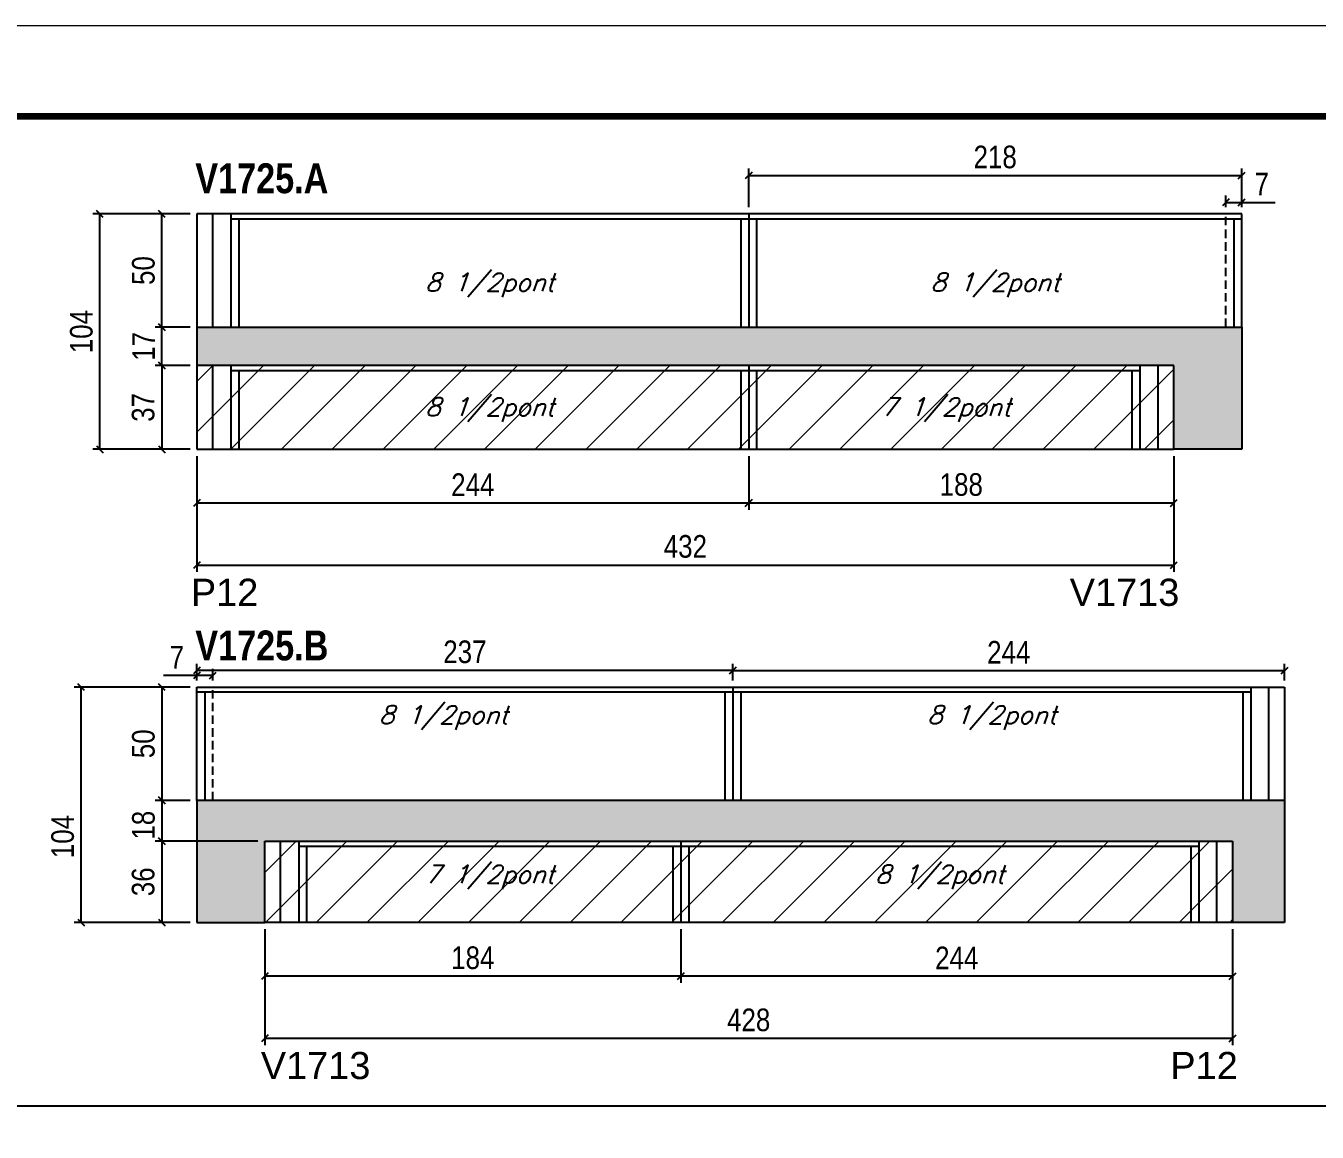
# Model space of a CAD drawing. Extents: x 3309 to 10008, y -2522 to 14608.
# Drawn here: x 3715 to 4286, y 8376 to 8865 of the extents above; entities that cross this region are included whole.
import ezdxf

# ---------------------------------------------------------------- set-up
doc = ezdxf.new("R2010")
doc.units = 0
doc.linetypes.add('DASHED', pattern=[0.75, 0.5, -0.25])
doc.linetypes.add('HIDDEN', pattern=[0.375, 0.25, -0.125])
for name, color, linetype in [('5', 5, 'Continuous'), ('COTA', 241, 'Continuous'), ('NOMENCLATURA', 7, 'Continuous'), ('Painéis', 200, 'Continuous'), ('SARR_2.2x7', 40, 'Continuous'), ('SARR_3.5x7', 81, 'Continuous'), ('texto', 7, 'Continuous')]:
    doc.layers.add(name, color=color, linetype=linetype)
for name, color, linetype, lineweight in [('Folhas', 255, 'Continuous', 9), ('Hachura', 251, 'Continuous', 9), ('SARRAFO DE PRESSAO', 251, 'DASHED', 9)]:
    doc.layers.add(name, color=color, linetype=linetype, lineweight=lineweight)
doc.styles.add('COTA TECNICA', font='techl___.ttf', dxfattribs={"height": 10})
doc.styles.add('Romans', font='romans.shx')
doc.styles.get("Standard").update_dxf_attribs({"font": 'arial.ttf'})
doc.styles.add('TECNICA', font='techb___.ttf', dxfattribs={"height": 10})
doc.dimstyles.new('PAINEL', dxfattribs={"dimtxt": 10, "dimasz": 3, "dimexe": 3, "dimexo": 3, "dimgap": 3, "dimtad": 1, "dimdec": 1, "dimzin": 12, "dimdsep": 46, "dimtxsty": 'COTA TECNICA', "dimblk1": 'OBLIQUE', "dimblk2": 'OBLIQUE', "dimsah": 1, "dimcen": 0.9, "dimclrd": 4, "dimclre": 4, "dimclrt": 240, "dimadec": 1, "dimazin": 3, "dimtfac": 1, "dimtdec": 1, "dimtmove": 0, "dimatfit": 3, "dimfxl": 1, "dimtolj": 1, "dimtzin": 12, "dimarcsym": 0})

# ---------------------------------------------------------------- blocks, each defined once
blk = doc.blocks.new('9999999999')
at = {"layer": 'Folhas'}
blk.add_lwpolyline([(98138.98, 34190.21), (99623.98, 34190.21), (99623.98, 35240.21), (98138.98, 35240.21)], close=True, dxfattribs=at)
at = {"layer": 'Folhas', "color": 30, "const_width": 3}
blk.add_lwpolyline([(98213.98, 34230.21), (99583.98, 34230.21), (99583.98, 35200.21), (98213.98, 35200.21)], close=True, dxfattribs=at)
blk = doc.blocks.new('_Oblique')
at = {"color": 0, "linetype": 'ByBlock', "lineweight": -2}
blk.add_line((-0.5, -0.5), (0.5, 0.5), dxfattribs=at)
blk = doc.blocks.new('*D3164')
at = {"layer": 'COTA', "color": 4, "lineweight": -2, "transparency": 16777216}
for p, q in [((3791.1, 8674.83), (3791.1, 8623.63)), ((4223.1, 8674.83), (4223.1, 8623.63)), ((3791.1, 8626.63), (4223.1, 8626.63))]:
    blk.add_line(p, q, dxfattribs=at)
at = {"layer": 'Defpoints', "color": 0, "transparency": 16777216}
for p in [(3791.1, 8677.83), (4223.1, 8677.83), (4223.1, 8626.63)]:
    blk.add_point(p, dxfattribs=at)
at = {"layer": 'COTA', "color": 4, "lineweight": -2, "transparency": 16777216, "xscale": 3, "yscale": 3, "zscale": 3, "rotation": 180}
blk.add_blockref('_Oblique', (3791.1, 8626.63), dxfattribs=at)
at = {"layer": 'COTA', "color": 4, "lineweight": -2, "transparency": 16777216, "xscale": 3, "yscale": 3, "zscale": 3}
blk.add_blockref('_Oblique', (4223.1, 8626.63), dxfattribs=at)
at = {"layer": 'COTA', "color": 240, "transparency": 16777216, "insert": (4007.1, 8634.85), "char_height": 10, "attachment_point": 5, "style": 'COTA TECNICA'}
blk.add_mtext('\\A1;432', dxfattribs=at)
blk = doc.blocks.new('*D3165')
at = {"layer": 'COTA', "color": 4, "lineweight": -2, "transparency": 16777216}
for p, q in [((3791.1, 8674.83), (3791.1, 8651.11)), ((4035.1, 8674.83), (4035.1, 8651.11)), ((3791.1, 8654.11), (4035.1, 8654.11))]:
    blk.add_line(p, q, dxfattribs=at)
at = {"layer": 'Defpoints', "color": 0, "transparency": 16777216}
for p in [(3791.1, 8677.83), (4035.1, 8677.83), (4035.1, 8654.11)]:
    blk.add_point(p, dxfattribs=at)
at = {"layer": 'COTA', "color": 4, "lineweight": -2, "transparency": 16777216, "xscale": 3, "yscale": 3, "zscale": 3, "rotation": 180}
blk.add_blockref('_Oblique', (3791.1, 8654.11), dxfattribs=at)
at = {"layer": 'COTA', "color": 4, "lineweight": -2, "transparency": 16777216, "xscale": 3, "yscale": 3, "zscale": 3}
blk.add_blockref('_Oblique', (4035.1, 8654.11), dxfattribs=at)
at = {"layer": 'COTA', "color": 240, "transparency": 16777216, "insert": (3913.1, 8662.18), "char_height": 10, "attachment_point": 5, "style": 'COTA TECNICA'}
blk.add_mtext('\\A1;244', dxfattribs=at)
blk = doc.blocks.new('*D3166')
at = {"layer": 'COTA', "color": 4, "lineweight": -2, "transparency": 16777216}
for p, q in [((4035.1, 8674.83), (4035.1, 8651.11)), ((4223.1, 8674.83), (4223.1, 8651.11)), ((4035.1, 8654.11), (4223.1, 8654.11))]:
    blk.add_line(p, q, dxfattribs=at)
at = {"layer": 'Defpoints', "color": 0, "transparency": 16777216}
for p in [(4035.1, 8677.83), (4223.1, 8677.83), (4223.1, 8654.11)]:
    blk.add_point(p, dxfattribs=at)
at = {"layer": 'COTA', "color": 4, "lineweight": -2, "transparency": 16777216, "xscale": 3, "yscale": 3, "zscale": 3, "rotation": 180}
blk.add_blockref('_Oblique', (4035.1, 8654.11), dxfattribs=at)
at = {"layer": 'COTA', "color": 4, "lineweight": -2, "transparency": 16777216, "xscale": 3, "yscale": 3, "zscale": 3}
blk.add_blockref('_Oblique', (4223.1, 8654.11), dxfattribs=at)
at = {"layer": 'COTA', "color": 240, "transparency": 16777216, "insert": (4129.1, 8662.2), "char_height": 10, "attachment_point": 5, "style": 'COTA TECNICA'}
blk.add_mtext('\\A1;188', dxfattribs=at)
blk = doc.blocks.new('*D3167')
at = {"layer": 'COTA', "color": 4, "lineweight": -2, "transparency": 16777216}
for p, q in [((4035.1, 8784.83), (4035.1, 8801.87)), ((4253.1, 8784.83), (4253.1, 8801.87)), ((4035.1, 8798.87), (4253.1, 8798.87))]:
    blk.add_line(p, q, dxfattribs=at)
at = {"layer": 'Defpoints', "color": 0, "transparency": 16777216}
for p in [(4253.1, 8798.87), (4035.1, 8781.83), (4253.1, 8781.83)]:
    blk.add_point(p, dxfattribs=at)
at = {"layer": 'COTA', "color": 4, "lineweight": -2, "transparency": 16777216, "xscale": 3, "yscale": 3, "zscale": 3, "rotation": 180}
blk.add_blockref('_Oblique', (4035.1, 8798.87), dxfattribs=at)
at = {"layer": 'COTA', "color": 4, "lineweight": -2, "transparency": 16777216, "xscale": 3, "yscale": 3, "zscale": 3}
blk.add_blockref('_Oblique', (4253.1, 8798.87), dxfattribs=at)
at = {"layer": 'COTA', "color": 240, "transparency": 16777216, "insert": (4144.1, 8806.97), "char_height": 10, "attachment_point": 5, "style": 'COTA TECNICA'}
blk.add_mtext('\\A1;218', dxfattribs=at)
blk = doc.blocks.new('*D3168')
at = {"layer": 'COTA', "color": 4, "lineweight": -2, "transparency": 16777216}
for p, q in [((4246.1, 8784.83), (4246.1, 8789.96)), ((4253.1, 8784.83), (4253.1, 8789.96)), ((4246.1, 8786.96), (4253.1, 8786.96)), ((4253.1, 8786.96), (4267.84, 8786.96))]:
    blk.add_line(p, q, dxfattribs=at)
at = {"layer": 'Defpoints', "color": 0, "transparency": 16777216}
for p in [(4253.1, 8786.96), (4246.1, 8781.83), (4253.1, 8781.83)]:
    blk.add_point(p, dxfattribs=at)
at = {"layer": 'COTA', "color": 4, "lineweight": -2, "transparency": 16777216, "xscale": 3, "yscale": 3, "zscale": 3, "rotation": 180}
blk.add_blockref('_Oblique', (4246.1, 8786.96), dxfattribs=at)
at = {"layer": 'COTA', "color": 4, "lineweight": -2, "transparency": 16777216, "xscale": 3, "yscale": 3, "zscale": 3}
blk.add_blockref('_Oblique', (4253.1, 8786.96), dxfattribs=at)
at = {"layer": 'COTA', "color": 240, "transparency": 16777216, "insert": (4261.97, 8795.03), "char_height": 10, "attachment_point": 5, "style": 'COTA TECNICA'}
blk.add_mtext('\\A1;7', dxfattribs=at)
blk = doc.blocks.new('*D3169')
at = {"layer": 'COTA', "color": 4, "lineweight": -2, "transparency": 16777216}
for p, q in [((3788.1, 8714.83), (3772.59, 8714.83)), ((3775.59, 8714.83), (3775.59, 8677.83)), ((3788.1, 8677.83), (3772.59, 8677.83))]:
    blk.add_line(p, q, dxfattribs=at)
at = {"layer": 'Defpoints', "color": 0, "transparency": 16777216}
for p in [(3791.1, 8714.83), (3775.59, 8677.83), (3791.1, 8677.83)]:
    blk.add_point(p, dxfattribs=at)
at = {"layer": 'COTA', "color": 4, "lineweight": -2, "transparency": 16777216, "xscale": 3, "yscale": 3, "zscale": 3}
for p, rotation in [((3775.59, 8714.83), 90), ((3775.59, 8677.83), 270)]:
    blk.add_blockref('_Oblique', p, dxfattribs=dict(at, rotation=rotation))
at = {"layer": 'COTA', "color": 240, "transparency": 16777216, "insert": (3767.37, 8696.33), "char_height": 10, "attachment_point": 5, "rotation": 90, "style": 'COTA TECNICA'}
blk.add_mtext('\\A1;37', dxfattribs=at)
blk = doc.blocks.new('*D3170')
at = {"layer": 'COTA', "color": 4, "lineweight": -2, "transparency": 16777216}
for p, q in [((3788.1, 8731.83), (3772.59, 8731.83)), ((3775.59, 8714.83), (3775.59, 8731.83)), ((3788.1, 8714.83), (3772.59, 8714.83))]:
    blk.add_line(p, q, dxfattribs=at)
at = {"layer": 'Defpoints', "color": 0, "transparency": 16777216}
for p in [(3775.59, 8731.83), (3791.1, 8731.83), (3791.1, 8714.83)]:
    blk.add_point(p, dxfattribs=at)
at = {"layer": 'COTA', "color": 4, "lineweight": -2, "transparency": 16777216, "xscale": 3, "yscale": 3, "zscale": 3}
for p, rotation in [((3775.59, 8731.83), 90), ((3775.59, 8714.83), 270)]:
    blk.add_blockref('_Oblique', p, dxfattribs=dict(at, rotation=rotation))
at = {"layer": 'COTA', "color": 240, "transparency": 16777216, "insert": (3767.52, 8723.33), "char_height": 10, "attachment_point": 5, "rotation": 90, "style": 'COTA TECNICA'}
blk.add_mtext('\\A1;17', dxfattribs=at)
blk = doc.blocks.new('*D3171')
at = {"layer": 'COTA', "color": 4, "lineweight": -2, "transparency": 16777216}
for p, q in [((3788.1, 8781.83), (3772.59, 8781.83)), ((3775.59, 8731.83), (3775.59, 8781.83)), ((3788.1, 8731.83), (3772.59, 8731.83))]:
    blk.add_line(p, q, dxfattribs=at)
at = {"layer": 'Defpoints', "color": 0, "transparency": 16777216}
for p in [(3775.59, 8781.83), (3791.1, 8781.83), (3791.1, 8731.83)]:
    blk.add_point(p, dxfattribs=at)
at = {"layer": 'COTA', "color": 4, "lineweight": -2, "transparency": 16777216, "xscale": 3, "yscale": 3, "zscale": 3}
for p, rotation in [((3775.59, 8781.83), 90), ((3775.59, 8731.83), 270)]:
    blk.add_blockref('_Oblique', p, dxfattribs=dict(at, rotation=rotation))
at = {"layer": 'COTA', "color": 240, "transparency": 16777216, "insert": (3767.48, 8756.83), "char_height": 10, "attachment_point": 5, "rotation": 90, "style": 'COTA TECNICA'}
blk.add_mtext('\\A1;50', dxfattribs=at)
blk = doc.blocks.new('*D3172')
at = {"layer": 'COTA', "color": 4, "lineweight": -2, "transparency": 16777216}
for p, q in [((3788.1, 8781.83), (3745.14, 8781.83)), ((3748.14, 8677.83), (3748.14, 8781.83)), ((3788.1, 8677.83), (3745.14, 8677.83))]:
    blk.add_line(p, q, dxfattribs=at)
at = {"layer": 'Defpoints', "color": 0, "transparency": 16777216}
for p in [(3748.14, 8781.83), (3791.1, 8781.83), (3791.1, 8677.83)]:
    blk.add_point(p, dxfattribs=at)
at = {"layer": 'COTA', "color": 4, "lineweight": -2, "transparency": 16777216, "xscale": 3, "yscale": 3, "zscale": 3}
for p, rotation in [((3748.14, 8781.83), 90), ((3748.14, 8677.83), 270)]:
    blk.add_blockref('_Oblique', p, dxfattribs=dict(at, rotation=rotation))
at = {"layer": 'COTA', "color": 240, "transparency": 16777216, "insert": (3740.04, 8729.83), "char_height": 10, "attachment_point": 5, "rotation": 90, "style": 'COTA TECNICA'}
blk.add_mtext('\\A1;104', dxfattribs=at)
blk = doc.blocks.new('*D3173')
at = {"layer": 'COTA', "color": 4, "lineweight": -2, "transparency": 16777216}
for p, q in [((3821.1, 8465.67), (3821.1, 8414.47)), ((4249.1, 8465.67), (4249.1, 8414.47)), ((4249.1, 8417.47), (3821.1, 8417.47))]:
    blk.add_line(p, q, dxfattribs=at)
at = {"layer": 'Defpoints', "color": 0, "transparency": 16777216}
for p in [(3821.1, 8468.67), (4249.1, 8468.67), (3821.1, 8417.47)]:
    blk.add_point(p, dxfattribs=at)
at = {"layer": 'COTA', "color": 4, "lineweight": -2, "transparency": 16777216, "xscale": 3, "yscale": 3, "zscale": 3, "rotation": 180}
blk.add_blockref('_Oblique', (3821.1, 8417.47), dxfattribs=at)
at = {"layer": 'COTA', "color": 4, "lineweight": -2, "transparency": 16777216, "xscale": 3, "yscale": 3, "zscale": 3}
blk.add_blockref('_Oblique', (4249.1, 8417.47), dxfattribs=at)
at = {"layer": 'COTA', "color": 240, "transparency": 16777216, "insert": (4035.1, 8425.57), "char_height": 10, "attachment_point": 5, "style": 'COTA TECNICA'}
blk.add_mtext('\\A1;428', dxfattribs=at)
blk = doc.blocks.new('*D3174')
at = {"layer": 'COTA', "color": 4, "lineweight": -2, "transparency": 16777216}
for p, q in [((4005.1, 8465.67), (4005.1, 8441.95)), ((4249.1, 8465.67), (4249.1, 8441.95)), ((4249.1, 8444.95), (4005.1, 8444.95))]:
    blk.add_line(p, q, dxfattribs=at)
at = {"layer": 'Defpoints', "color": 0, "transparency": 16777216}
for p in [(4005.1, 8468.67), (4249.1, 8468.67), (4005.1, 8444.95)]:
    blk.add_point(p, dxfattribs=at)
at = {"layer": 'COTA', "color": 4, "lineweight": -2, "transparency": 16777216, "xscale": 3, "yscale": 3, "zscale": 3, "rotation": 180}
blk.add_blockref('_Oblique', (4005.1, 8444.95), dxfattribs=at)
at = {"layer": 'COTA', "color": 4, "lineweight": -2, "transparency": 16777216, "xscale": 3, "yscale": 3, "zscale": 3}
blk.add_blockref('_Oblique', (4249.1, 8444.95), dxfattribs=at)
at = {"layer": 'COTA', "color": 240, "transparency": 16777216, "insert": (4127.1, 8453.02), "char_height": 10, "attachment_point": 5, "style": 'COTA TECNICA'}
blk.add_mtext('\\A1;244', dxfattribs=at)
blk = doc.blocks.new('*D3175')
at = {"layer": 'COTA', "color": 4, "lineweight": -2, "transparency": 16777216}
for p, q in [((3821.1, 8465.67), (3821.1, 8441.95)), ((4005.1, 8465.67), (4005.1, 8441.95)), ((4005.1, 8444.95), (3821.1, 8444.95))]:
    blk.add_line(p, q, dxfattribs=at)
at = {"layer": 'Defpoints', "color": 0, "transparency": 16777216}
for p in [(3821.1, 8468.67), (4005.1, 8468.67), (3821.1, 8444.95)]:
    blk.add_point(p, dxfattribs=at)
at = {"layer": 'COTA', "color": 4, "lineweight": -2, "transparency": 16777216, "xscale": 3, "yscale": 3, "zscale": 3, "rotation": 180}
blk.add_blockref('_Oblique', (3821.1, 8444.95), dxfattribs=at)
at = {"layer": 'COTA', "color": 4, "lineweight": -2, "transparency": 16777216, "xscale": 3, "yscale": 3, "zscale": 3}
blk.add_blockref('_Oblique', (4005.1, 8444.95), dxfattribs=at)
at = {"layer": 'COTA', "color": 240, "transparency": 16777216, "insert": (3913.1, 8453.04), "char_height": 10, "attachment_point": 5, "style": 'COTA TECNICA'}
blk.add_mtext('\\A1;184', dxfattribs=at)
blk = doc.blocks.new('*D3176')
at = {"layer": 'COTA', "color": 4, "lineweight": -2, "transparency": 16777216}
for p, q in [((3791.1, 8575.67), (3791.1, 8583.04)), ((4028.1, 8575.67), (4028.1, 8583.04)), ((4028.1, 8580.04), (3791.1, 8580.04))]:
    blk.add_line(p, q, dxfattribs=at)
at = {"layer": 'Defpoints', "color": 0, "transparency": 16777216}
for p in [(3791.1, 8580.04), (3791.1, 8572.67), (4028.1, 8572.67)]:
    blk.add_point(p, dxfattribs=at)
at = {"layer": 'COTA', "color": 4, "lineweight": -2, "transparency": 16777216, "xscale": 3, "yscale": 3, "zscale": 3, "rotation": 180}
blk.add_blockref('_Oblique', (3791.1, 8580.04), dxfattribs=at)
at = {"layer": 'COTA', "color": 4, "lineweight": -2, "transparency": 16777216, "xscale": 3, "yscale": 3, "zscale": 3}
blk.add_blockref('_Oblique', (4028.1, 8580.04), dxfattribs=at)
at = {"layer": 'COTA', "color": 240, "transparency": 16777216, "insert": (3909.6, 8588.26), "char_height": 10, "attachment_point": 5, "style": 'COTA TECNICA'}
blk.add_mtext('\\A1;237', dxfattribs=at)
blk = doc.blocks.new('*D3177')
at = {"layer": 'COTA', "color": 4, "lineweight": -2, "transparency": 16777216}
for p, q in [((3791.1, 8577.8), (3776.37, 8577.8)), ((3791.1, 8575.67), (3791.1, 8580.8)), ((3798.1, 8577.8), (3791.1, 8577.8)), ((3798.1, 8575.67), (3798.1, 8580.8))]:
    blk.add_line(p, q, dxfattribs=at)
at = {"layer": 'Defpoints', "color": 0, "transparency": 16777216}
for p in [(3791.1, 8577.8), (3791.1, 8572.67), (3798.1, 8572.67)]:
    blk.add_point(p, dxfattribs=at)
at = {"layer": 'COTA', "color": 4, "lineweight": -2, "transparency": 16777216, "xscale": 3, "yscale": 3, "zscale": 3, "rotation": 180}
blk.add_blockref('_Oblique', (3791.1, 8577.8), dxfattribs=at)
at = {"layer": 'COTA', "color": 4, "lineweight": -2, "transparency": 16777216, "xscale": 3, "yscale": 3, "zscale": 3}
blk.add_blockref('_Oblique', (3798.1, 8577.8), dxfattribs=at)
at = {"layer": 'COTA', "color": 240, "transparency": 16777216, "insert": (3782.24, 8585.87), "char_height": 10, "attachment_point": 5, "style": 'COTA TECNICA'}
blk.add_mtext('\\A1;7', dxfattribs=at)
blk = doc.blocks.new('*D3178')
at = {"layer": 'COTA', "color": 4, "lineweight": -2, "transparency": 16777216}
for p, q in [((4028.1, 8575.67), (4028.1, 8583.04)), ((4272.1, 8575.67), (4272.1, 8583.04)), ((4028.1, 8580.04), (4272.1, 8580.04))]:
    blk.add_line(p, q, dxfattribs=at)
at = {"layer": 'Defpoints', "color": 0, "transparency": 16777216}
for p in [(4272.1, 8580.04), (4028.1, 8572.67), (4272.1, 8572.67)]:
    blk.add_point(p, dxfattribs=at)
at = {"layer": 'COTA', "color": 4, "lineweight": -2, "transparency": 16777216, "xscale": 3, "yscale": 3, "zscale": 3, "rotation": 180}
blk.add_blockref('_Oblique', (4028.1, 8580.04), dxfattribs=at)
at = {"layer": 'COTA', "color": 4, "lineweight": -2, "transparency": 16777216, "xscale": 3, "yscale": 3, "zscale": 3}
blk.add_blockref('_Oblique', (4272.1, 8580.04), dxfattribs=at)
at = {"layer": 'COTA', "color": 240, "transparency": 16777216, "insert": (4150.1, 8588.12), "char_height": 10, "attachment_point": 5, "style": 'COTA TECNICA'}
blk.add_mtext('\\A1;244', dxfattribs=at)
blk = doc.blocks.new('*D3179')
at = {"layer": 'COTA', "color": 4, "lineweight": -2, "transparency": 16777216}
for p, q in [((3788.1, 8572.67), (3772.59, 8572.67)), ((3775.59, 8572.67), (3775.59, 8522.67)), ((3788.1, 8522.67), (3772.59, 8522.67))]:
    blk.add_line(p, q, dxfattribs=at)
at = {"layer": 'Defpoints', "color": 0, "transparency": 16777216}
for p in [(3791.1, 8572.67), (3775.59, 8522.67), (3791.1, 8522.67)]:
    blk.add_point(p, dxfattribs=at)
at = {"layer": 'COTA', "color": 4, "lineweight": -2, "transparency": 16777216, "xscale": 3, "yscale": 3, "zscale": 3}
for p, rotation in [((3775.59, 8572.67), 90), ((3775.59, 8522.67), 270)]:
    blk.add_blockref('_Oblique', p, dxfattribs=dict(at, rotation=rotation))
at = {"layer": 'COTA', "color": 240, "transparency": 16777216, "insert": (3767.48, 8547.67), "char_height": 10, "attachment_point": 5, "rotation": 90, "style": 'COTA TECNICA'}
blk.add_mtext('\\A1;50', dxfattribs=at)
blk = doc.blocks.new('*D3180')
at = {"layer": 'COTA', "color": 4, "lineweight": -2, "transparency": 16777216}
for p, q in [((3788.1, 8522.67), (3772.59, 8522.67)), ((3775.59, 8522.67), (3775.59, 8504.67)), ((3818.1, 8504.67), (3772.59, 8504.67))]:
    blk.add_line(p, q, dxfattribs=at)
at = {"layer": 'Defpoints', "color": 0, "transparency": 16777216}
for p in [(3791.1, 8522.67), (3775.59, 8504.67), (3821.1, 8504.67)]:
    blk.add_point(p, dxfattribs=at)
at = {"layer": 'COTA', "color": 4, "lineweight": -2, "transparency": 16777216, "xscale": 3, "yscale": 3, "zscale": 3}
for p, rotation in [((3775.59, 8522.67), 90), ((3775.59, 8504.67), 270)]:
    blk.add_blockref('_Oblique', p, dxfattribs=dict(at, rotation=rotation))
at = {"layer": 'COTA', "color": 240, "transparency": 16777216, "insert": (3767.5, 8511.67), "char_height": 10, "attachment_point": 5, "rotation": 90, "style": 'COTA TECNICA'}
blk.add_mtext('\\A1;18', dxfattribs=at)
blk = doc.blocks.new('*D3181')
at = {"layer": 'COTA', "color": 4, "lineweight": -2, "transparency": 16777216}
for p, q in [((3818.1, 8504.67), (3772.59, 8504.67)), ((3775.59, 8504.67), (3775.59, 8468.67)), ((3788.1, 8468.67), (3772.59, 8468.67))]:
    blk.add_line(p, q, dxfattribs=at)
at = {"layer": 'Defpoints', "color": 0, "transparency": 16777216}
for p in [(3821.1, 8504.67), (3775.59, 8468.67), (3791.1, 8468.67)]:
    blk.add_point(p, dxfattribs=at)
at = {"layer": 'COTA', "color": 4, "lineweight": -2, "transparency": 16777216, "xscale": 3, "yscale": 3, "zscale": 3}
for p, rotation in [((3775.59, 8504.67), 90), ((3775.59, 8468.67), 270)]:
    blk.add_blockref('_Oblique', p, dxfattribs=dict(at, rotation=rotation))
at = {"layer": 'COTA', "color": 240, "transparency": 16777216, "insert": (3767.37, 8486.67), "char_height": 10, "attachment_point": 5, "rotation": 90, "style": 'COTA TECNICA'}
blk.add_mtext('\\A1;36', dxfattribs=at)
blk = doc.blocks.new('*D3182')
at = {"layer": 'COTA', "color": 4, "lineweight": -2, "transparency": 16777216}
for p, q in [((3788.1, 8572.67), (3736.88, 8572.67)), ((3739.88, 8468.67), (3739.88, 8572.67)), ((3788.1, 8468.67), (3736.88, 8468.67))]:
    blk.add_line(p, q, dxfattribs=at)
at = {"layer": 'Defpoints', "color": 0, "transparency": 16777216}
for p in [(3739.88, 8572.67), (3791.1, 8572.67), (3791.1, 8468.67)]:
    blk.add_point(p, dxfattribs=at)
at = {"layer": 'COTA', "color": 4, "lineweight": -2, "transparency": 16777216, "xscale": 3, "yscale": 3, "zscale": 3}
for p, rotation in [((3739.88, 8572.67), 90), ((3739.88, 8468.67), 270)]:
    blk.add_blockref('_Oblique', p, dxfattribs=dict(at, rotation=rotation))
at = {"layer": 'COTA', "color": 240, "transparency": 16777216, "insert": (3731.78, 8506.67), "char_height": 10, "attachment_point": 5, "rotation": 90, "style": 'COTA TECNICA'}
blk.add_mtext('\\A1;104', dxfattribs=at)

msp = doc.modelspace()

# ---------------------------------------------------------------- hatches: boundary and pattern name
at = {"layer": 'COTA'}
h = msp.add_hatch(dxfattribs=at)
h.set_pattern_fill('AR-CONC', color=256, scale=0.03)
h.set_pattern_definition([(50, (0, -1.708), (5.46554, -0.4781726), [0.5715, -6.2865]), (355, (0, -1.708), (-1.0573026, 5.7317054), [0.4572, -5.0292175]), (100.451445, (0.4555, -1.748), (4.4082374, 5.2535326), [0.4857003, -5.3427073]), (46.1842, (0, -0.184), (8.132371, -1.26127), [0.85725, -9.42975]), (96.63556, (0.678, -0.289), (7.122124, 7.422784), [0.728551, -8.014068]), (351.18415, (0, -0.184), (7.122124, 7.422784), [0.685799, -7.543792]), (21, (0.762, -0.565), (4.5484317, -3.067956), [0.5715, -6.2865]), (326, (0.762, -0.565), (1.854061, 5.525639), [0.4572, -5.0292]), (71.451445, (1.141, -0.8206), (6.4024926, 2.457683), [0.4857003, -5.342698]), (37.5, (0, -1.708), (0.0926581, 2.53665117), [0, -4.96824, 0, -5.1054, 0, -5.04825]), (7.5, (0, -1.708), (2.0045899, 3.00541724), [0, -2.91084, 0, -4.85394, 0, -1.92405]), (327.5, (-1.6993, -1.708), (4.06771786, -0.1718623), [0, -1.905, 0, -5.9436, 0, -7.8867]), (317.5, (-2.4613, -1.708), (4.4438754, 0.7627947), [0, -2.4765, 0, -3.94716, 0, -5.6007])])
h.paths.add_polyline_path([(4253.1, 8731.83), (3791.1, 8731.83), (3791.1, 8714.83), (4223.1, 8714.83), (4223.1, 8677.83), (4253.1, 8677.83)])
h = msp.add_hatch(dxfattribs=at)
h.set_pattern_fill('AR-CONC', color=256, scale=0.03)
h.set_pattern_definition([(50, (-4, 10.4683), (5.46554, -0.4781726), [0.5715, -6.2865]), (355, (-4, 10.4683), (-1.0573026, 5.7317054), [0.4572, -5.0292175]), (100.451445, (-3.5445, 10.4285), (4.4082374, 5.2535326), [0.4857003, -5.3427073]), (46.1842, (-4, 11.9923), (8.132371, -1.26127), [0.85725, -9.42975]), (96.63556, (-3.322, 11.887), (7.122124, 7.422784), [0.728551, -8.014068]), (351.18415, (-4, 11.992), (7.122124, 7.422784), [0.685799, -7.543792]), (21, (-3.238, 11.6113), (4.5484317, -3.067956), [0.5715, -6.2865]), (326, (-3.238, 11.6113), (1.854061, 5.525639), [0.4572, -5.0292]), (71.451445, (-2.859, 11.3557), (6.4024926, 2.457683), [0.4857003, -5.342698]), (37.5, (-4, 10.4683), (0.0926581, 2.53665117), [0, -4.96824, 0, -5.1054, 0, -5.04825]), (7.5, (-4, 10.4683), (2.0045899, 3.00541724), [0, -2.91084, 0, -4.85394, 0, -1.92405]), (327.5, (-5.6993, 10.4683), (4.06771786, -0.1718623), [0, -1.905, 0, -5.9436, 0, -7.8867]), (317.5, (-6.4613, 10.4683), (4.4438754, 0.7627947), [0, -2.4765, 0, -3.94716, 0, -5.6007])])
h.paths.add_polyline_path([(3791.1, 8468.67), (3821.1, 8468.67), (3821.1, 8504.67), (4249.1, 8504.67), (4249.1, 8468.67), (4272.1, 8468.67), (4272.1, 8522.67), (3791.1, 8522.67)])
at = {"layer": 'Hachura', "linetype": 'ByBlock'}
h = msp.add_hatch(dxfattribs=at)
h.set_pattern_fill('ANSI31', color=256, scale=5)
h.paths.add_polyline_path([(4035.1, 8677.83), (4035.1, 8714.83), (3791.1, 8714.83), (3791.1, 8677.83)])
h.paths.add_polyline_path([(4223.1, 8677.83), (4223.1, 8714.83), (4035.1, 8714.83), (4035.1, 8677.83)])
h.paths.add_polyline_path([(3821.1, 8504.67), (3821.1, 8468.67), (4005.1, 8468.67), (4005.1, 8504.67)])
h.paths.add_polyline_path([(4249.1, 8468.67), (4249.1, 8504.67), (4005.1, 8504.67), (4005.1, 8468.67)])

# ---------------------------------------------------------------- linework, layer by layer
at = {"layer": 'COTA'}
for p, q in [((3791.1, 8731.83), (3791.1, 8714.83)), ((4253.1, 8731.83), (4253.1, 8677.83)), ((4253.1, 8677.83), (4223.1, 8677.83)), ((3791.1, 8522.67), (3791.1, 8468.67)), ((4272.1, 8522.67), (4272.1, 8468.67)), ((3791.1, 8468.67), (3821.1, 8468.67)), ((4272.1, 8468.67), (4249.1, 8468.67)), ((3384.37, 8387.61), (4754.37, 8387.61))]:
    msp.add_line(p, q, dxfattribs=at)
at = {"layer": 'Painéis', "linetype": 'ByBlock'}
for p, q in [((4253.1, 8781.83), (3791.1, 8781.83)), ((3791.1, 8781.83), (3791.1, 8731.83)), ((4035.1, 8781.83), (4035.1, 8731.83)), ((4253.1, 8731.83), (4253.1, 8781.83)), ((3791.1, 8731.83), (4253.1, 8731.83)), ((4223.1, 8714.83), (3791.1, 8714.83)), ((3791.1, 8714.83), (3791.1, 8677.83)), ((4035.1, 8714.83), (4035.1, 8677.83)), ((4223.1, 8677.83), (4223.1, 8714.83)), ((3791.1, 8677.83), (4223.1, 8677.83)), ((3791.1, 8522.67), (3791.1, 8572.67)), ((3791.1, 8572.67), (4272.1, 8572.67)), ((4028.1, 8572.67), (4028.1, 8522.67)), ((4272.1, 8572.67), (4272.1, 8522.67)), ((4272.1, 8522.67), (3791.1, 8522.67)), ((3821.1, 8468.67), (3821.1, 8504.67)), ((3821.1, 8504.67), (4249.1, 8504.67)), ((4005.1, 8504.67), (4005.1, 8468.67)), ((4249.1, 8504.67), (4249.1, 8468.67)), ((4249.1, 8468.67), (3821.1, 8468.67))]:
    msp.add_line(p, q, dxfattribs=at)
at = {"layer": 'SARR_2.2x7', "linetype": 'Continuous'}
for p, q in [((3798.1, 8731.83), (3798.1, 8781.83)), ((3806.1, 8779.63), (4035.1, 8779.63)), ((4035.1, 8779.63), (4253.1, 8779.63)), ((3798.1, 8677.83), (3798.1, 8714.83)), ((4216.1, 8677.83), (4216.1, 8714.83)), ((3806.1, 8712.63), (4035.1, 8712.63)), ((4035.1, 8712.63), (4208.1, 8712.63)), ((4265.1, 8522.67), (4265.1, 8572.67)), ((4028.1, 8570.47), (3791.1, 8570.47)), ((4257.1, 8570.47), (4028.1, 8570.47)), ((3828.1, 8468.67), (3828.1, 8504.67)), ((4242.1, 8468.67), (4242.1, 8504.67)), ((3836.1, 8502.47), (4005.1, 8502.47)), ((4005.1, 8502.47), (4234.1, 8502.47))]:
    msp.add_line(p, q, dxfattribs=at)
at = {"layer": 'SARR_2.2x7', "linetype": 'HIDDEN', "ltscale": 15}
for p, q in [((4246.1, 8731.83), (4246.1, 8781.83)), ((3798.1, 8522.67), (3798.1, 8572.67))]:
    msp.add_line(p, q, dxfattribs=at)
at = {"layer": 'SARR_3.5x7'}
for p, q in [((3806.1, 8781.83), (3806.1, 8731.83)), ((3809.6, 8779.63), (3809.6, 8731.83)), ((4031.6, 8779.63), (4031.6, 8731.83)), ((4038.6, 8779.63), (4038.6, 8731.83)), ((4249.6, 8779.63), (4249.6, 8731.83)), ((3806.1, 8714.83), (3806.1, 8677.83)), ((4208.1, 8714.83), (4208.1, 8677.83)), ((3809.6, 8712.63), (3809.6, 8677.83)), ((4031.6, 8712.63), (4031.6, 8677.83)), ((4038.6, 8712.63), (4038.6, 8677.83)), ((4204.6, 8712.63), (4204.6, 8677.83)), ((4257.1, 8572.67), (4257.1, 8522.67)), ((3794.6, 8570.47), (3794.6, 8522.67)), ((4024.6, 8570.47), (4024.6, 8522.67)), ((4031.6, 8570.47), (4031.6, 8522.67)), ((4253.6, 8570.47), (4253.6, 8522.67)), ((3836.1, 8504.67), (3836.1, 8468.67)), ((4234.1, 8504.67), (4234.1, 8468.67)), ((3839.6, 8502.47), (3839.6, 8468.67)), ((4001.6, 8502.47), (4001.6, 8468.67)), ((4008.6, 8502.47), (4008.6, 8468.67)), ((4230.6, 8502.47), (4230.6, 8468.67))]:
    msp.add_line(p, q, dxfattribs=at)

# ---------------------------------------------------------------- block references
at = {"layer": 'SARRAFO DE PRESSAO', "color": 6, "linetype": 'ByBlock'}
msp.add_blockref('9999999999', (-94829.61, -26375.22), dxfattribs=at)

# ---------------------------------------------------------------- texts
at = {"layer": '5', "linetype": 'Continuous'}
for s, rotation, p in [('P12', 0, (3788.43, 8608.62)), ('V1713', 0, (4177.07, 8608.62)), ('V1713', 360, (3819.36, 8399.46)), ('P12', 360, (4221.55, 8399.46))]:
    msp.add_text(s, height=12, rotation=rotation, dxfattribs=at).set_placement(p)
at = {"layer": 'NOMENCLATURA', "style": 'TECNICA'}
for s, p in [('V1725.A', (3790.39, 8791.01)), ('V1725.B', (3790.39, 8584.52))]:
    msp.add_text(s, height=13.2, dxfattribs=at).set_placement(p)
at = {"layer": 'texto', "color": 2, "char_height": 8, "attachment_point": 5, "style": 'Romans'}
for s, insert in [('{\\Q19;\\C256;8 1/2pont}', (3920.6, 8750.33)), ('{\\Q19;\\C256;8 1/2pont}', (4144.1, 8750.33)), ('{\\Q19;\\C256;8 1/2pont}', (3920.6, 8695.23)), ('{\\Q19;\\C256;7 1/2pont}', (4122.44, 8695.23)), ('{\\Q19;\\C256;8 1/2pont}', (3900.1, 8559.17)), ('{\\Q19;\\C256;8 1/2pont}', (4142.6, 8559.17)), ('{\\Q19;\\C256;7 1/2pont}', (3920.6, 8488.67)), ('{\\Q19;\\C256;8 1/2pont}', (4119.6, 8488.67))]:
    msp.add_mtext(s, dxfattribs=dict(at, insert=insert))

# ---------------------------------------------------------------- dimensions: what is measured, and where the dimension line sits
at = {"layer": 'COTA'}
for base, p1, p2, picture, middle in [((4253.1, 8798.87), (4035.1, 8781.83), (4253.1, 8781.83), '*D3167', (4144.1, 8806.97)), ((4253.1, 8786.96), (4246.1, 8781.83), (4253.1, 8781.83), '*D3168', (4261.97, 8795.03)), ((4035.1, 8654.11), (3791.1, 8677.83), (4035.1, 8677.83), '*D3165', (3913.1, 8662.18)), ((4272.1, 8580.04), (4028.1, 8572.67), (4272.1, 8572.67), '*D3178', (4150.1, 8588.12)), ((3821.1, 8417.47), (4249.1, 8468.67), (3821.1, 8468.67), '*D3173', (4035.1, 8425.57))]:
    dim = msp.add_linear_dim(base=base, p1=p1, p2=p2, dimstyle='PAINEL', dxfattribs=at)
    dim.commit()
    dim.dimension.update_dxf_attribs({"geometry": picture, "text_midpoint": middle})
for base, p1, p2, angle, picture, middle in [((3748.14, 8781.83), (3791.1, 8677.83), (3791.1, 8781.83), 90, '*D3172', (3740.04, 8729.83)), ((3775.59, 8781.83), (3791.1, 8731.83), (3791.1, 8781.83), 90, '*D3171', (3767.48, 8756.83)), ((3775.59, 8731.83), (3791.1, 8714.83), (3791.1, 8731.83), 90, '*D3170', (3767.52, 8723.33)), ((3775.59, 8677.83), (3791.1, 8714.83), (3791.1, 8677.83), 90, '*D3169', (3767.37, 8696.33)), ((4223.1, 8626.63), (3791.1, 8677.83), (4223.1, 8677.83), 180, '*D3164', (4007.1, 8634.85)), ((3791.1, 8580.04), (4028.1, 8572.67), (3791.1, 8572.67), 180, '*D3176', (3909.6, 8588.26)), ((3791.1, 8577.8), (3798.1, 8572.67), (3791.1, 8572.67), 180, '*D3177', (3782.24, 8585.87)), ((3775.59, 8522.67), (3791.1, 8572.67), (3791.1, 8522.67), 90, '*D3179', (3767.48, 8547.67)), ((3775.59, 8468.67), (3821.1, 8504.67), (3791.1, 8468.67), 90, '*D3181', (3767.37, 8486.67)), ((4005.1, 8444.95), (4249.1, 8468.67), (4005.1, 8468.67), 180, '*D3174', (4127.1, 8453.02))]:
    dim = msp.add_linear_dim(base=base, p1=p1, p2=p2, angle=angle, dimstyle='PAINEL', dxfattribs=at)
    dim.commit()
    dim.dimension.update_dxf_attribs({"geometry": picture, "text_midpoint": middle})
dim = msp.add_linear_dim(base=(4223.1, 8654.11), p1=(4035.1, 8677.83), p2=(4223.1, 8677.83), dimstyle='PAINEL', override={"dimtmove": 1}, dxfattribs=at)
dim.commit()
dim.dimension.update_dxf_attribs({"geometry": '*D3166', "text_midpoint": (4129.1, 8662.2)})
for base, p1, p2, picture, middle in [((3739.88, 8572.67), (3791.1, 8468.67), (3791.1, 8572.67), '*D3182', (3739.88, 8506.67)), ((3775.59, 8504.67), (3791.1, 8522.67), (3821.1, 8504.67), '*D3180', (3775.59, 8511.67))]:
    dim = msp.add_linear_dim(base=base, p1=p1, p2=p2, angle=90, dimstyle='PAINEL', dxfattribs=at)
    dim.commit()
    dim.dimension.update_dxf_attribs({"geometry": picture, "text_midpoint": middle, "dimtype": 160})
dim = msp.add_linear_dim(base=(3821.1, 8444.95), p1=(4005.1, 8468.67), p2=(3821.1, 8468.67), angle=180, dimstyle='PAINEL', override={"dimtmove": 1}, dxfattribs=at)
dim.commit()
dim.dimension.update_dxf_attribs({"geometry": '*D3175', "text_midpoint": (3913.1, 8453.04)})

doc.saveas('drawing.dxf')
